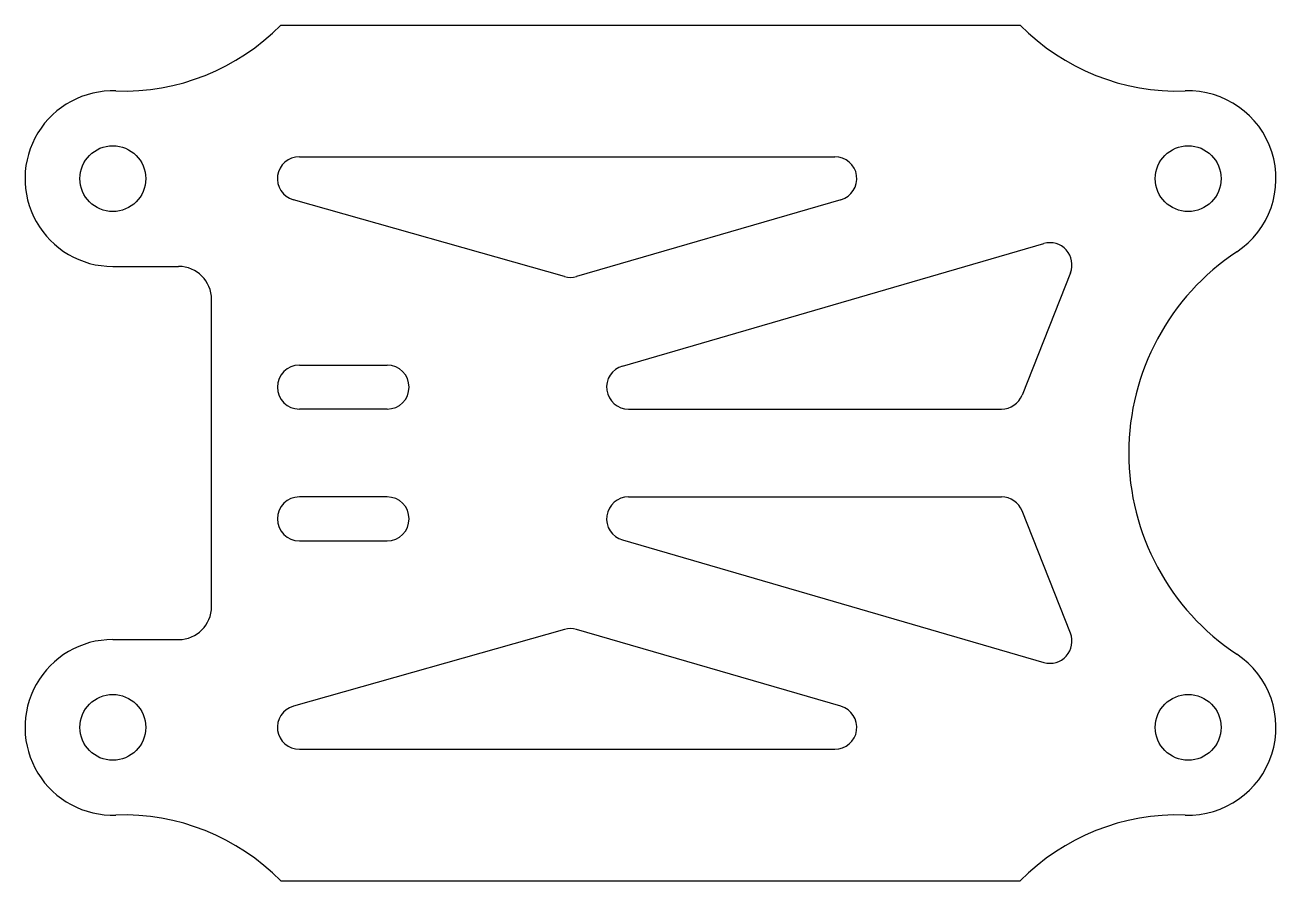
# Model space of a CAD drawing. Header units: millimetres. Extents: x -28.5 to 28.5, y -19.5 to 19.5.
import ezdxf

# ---------------------------------------------------------------- set-up
doc = ezdxf.new("R2010")
doc.units = ezdxf.units.MM
doc.layers.add('Sketch007', color=7, linetype='CONTINUOUS')

msp = doc.modelspace()

# ---------------------------------------------------------------- linework, layer by layer
at = {"layer": 'Sketch007'}
for p, q in [((-16.8498, 19.5), (16.8498, 19.5)), ((-16, 13.5), (8.40105, 13.5)), ((-3.91869, 8.03787), (-16.2726, 11.5379)), ((8.68004, 11.5397), (-3.36711, 8.03971)), ((-1.27899, 3.96029), (17.9269, 9.54009)), ((-24.5, 8.5), (-21.5, 8.5)), ((19.1358, 8.21215), (16.93, 2.63235)), ((-20, -7), (-20, 7)), ((-16, 4), (-12, 4)), ((-12, 2), (-16, 2)), ((-1, 2), (16, 2)), ((-12, -2), (-16, -2)), ((-1, -2), (16, -2)), ((19.1358, -8.21215), (16.93, -2.63235)), ((-1.27899, -3.96029), (17.9269, -9.54009)), ((-16, -4), (-12, -4)), ((-24.5, -8.5), (-21.5, -8.5)), ((-3.91869, -8.03787), (-16.2726, -11.5379)), ((8.68004, -11.5397), (-3.36711, -8.03971)), ((-16, -13.5), (8.40105, -13.5)), ((-16.8498, -19.5), (16.8498, -19.5))]:
    msp.add_line(p, q, dxfattribs=at)
for centre in [(-24.5, 12.5), (24.5, 12.5), (-24.5, -12.5), (24.5, -12.5)]:
    msp.add_circle(centre, 1.5, dxfattribs=at)
for centre, radius, start, end in [((-24, 26.4911), 10, -92.0467, -44.3554), ((24, 26.4911), 10, -135.645, -87.9533), ((-24.5, 12.5), 4, 87.9533, -90), ((24.5, 12.5), 4, -56.4427, 92.0467), ((-16, 12.5), 1, 90, -105.818), ((8.40105, 12.5), 1, -73.8001, 90), ((18.2059, 8.57979), 1, -21.5706, 106.2), ((32.7916, 0), 11, 123.557, -123.557), ((-21.5, 7), 1.5, 0, 90), ((-3.6461, 9), 1, -105.818, -73.8001), ((-16, 3), 1, 90, -90), ((-12, 3), 1, -90, 90), ((-1, 3), 1, 106.2, -90), ((16, 3), 1, -90, -21.5706), ((-16, -3), 1, 90, -90), ((-12, -3), 1, -90, 90), ((-1, -3), 1, 90, -106.2), ((16, -3), 1, 21.5706, 90), ((-21.5, -7), 1.5, -90, 0), ((-24.5, -12.5), 4, 90, -87.9533), ((-3.6461, -9), 1, 73.8001, 105.818), ((18.2059, -8.57979), 1, -106.2, 21.5706), ((24.5, -12.5), 4, -92.0467, 56.4427), ((-16, -12.5), 1, 105.818, -90), ((8.40105, -12.5), 1, -90, 73.8001), ((-24, -26.4911), 10, 44.3554, 92.0467), ((24, -26.4911), 10, 87.9533, 135.645)]:
    msp.add_arc(centre, radius, start, end, dxfattribs=at)

doc.saveas('drawing.dxf')
